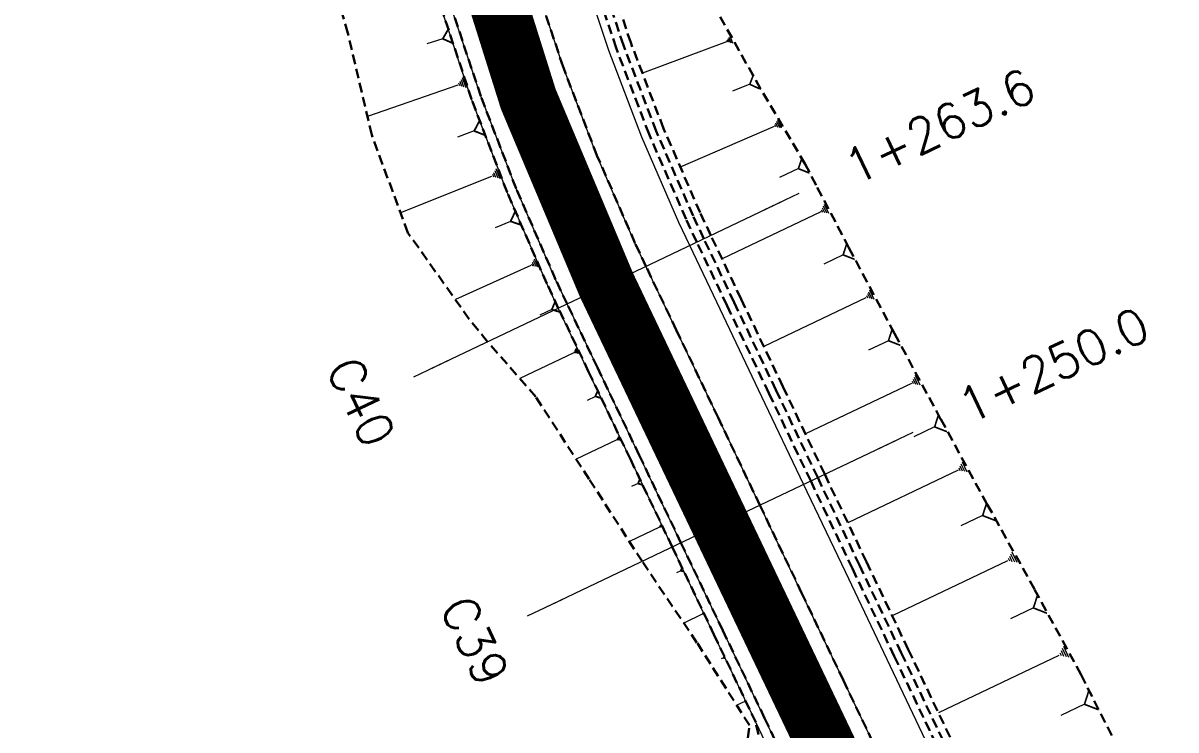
# Model space of a CAD drawing. Header units: metres. Extents: x 544752 to 548977, y 1840603 to 1844608.
# Drawn here: x 548320.4 to 548379.8, y 1841827.2 to 1841863.6 of the extents above; entities that cross this region are included whole.
import ezdxf

# ---------------------------------------------------------------- set-up
doc = ezdxf.new("R2010")
doc.units = ezdxf.units.M
doc.header["$MEASUREMENT"] = 0
for name, pattern in [('ACAD_ISO02W100', [15, 12, -3]), ('Anordnung Grundriss$0$GESTRICHELT', [0.75, 0.5, -0.25]), ('HIDDEN', [0.375, 0.25, -0.125])]:
    doc.linetypes.add(name, pattern=pattern)
doc.layers.add('C-ROAD', color=7, linetype='Continuous')
for name, color, linetype, lineweight in [('C-ROAD-CORR', 5, 'Continuous', 0), ('C-ROAD-SAMP', 150, 'HIDDEN', 0), ('C-ROAD-SAMP-TEXT', 11, 'Continuous', 0), ('C-TOPO-FEAT', 94, 'Continuous', 5)]:
    doc.layers.add(name, color=color, linetype=linetype, lineweight=lineweight)

msp = doc.modelspace()

# ---------------------------------------------------------------- linework, layer by layer
at = {"layer": 'C-ROAD', "color": 3, "linetype": 'Continuous', "lineweight": 13}
msp.add_line((548350.437190882, 1841850.100391811), (548320.3869486051, 1841913.139602886), dxfattribs=at)
at = {"layer": 'C-ROAD-CORR', "color": 160, "linetype": 'Continuous'}
for p, q in [((548356.8608843077, 1841862.565058804, 526.6902820958712), (548356.7498995315, 1841862.861142162, 526.6902820958712)), ((548356.9451780722, 1841862.540374861, 526.7605620704128), (548356.7971983706, 1841862.935152672, 526.7605620704128)), ((548342.0035965794, 1841862.789744811, 521.7901560812192), (548341.1888551397, 1841862.526453811, 521.2192284701118)), ((548356.6080030141, 1841862.639110632, 526.4794421722465), (548352.2840490454, 1841861.018306724, 521.8608334265853)), ((548356.6922967787, 1841862.614426689, 526.5497221467881), (548356.6553018532, 1841862.713121142, 526.5497221467881)), ((548356.7765905432, 1841862.589742746, 526.6200021213297), (548356.7026006923, 1841862.787131652, 526.6200021213297)), ((548342.8809637184, 1841860.367359389, 521.7763903331272), (548342.8369386733, 1841860.494026032, 521.7763903331272)), ((548342.9874206694, 1841860.333376098, 521.8359977147023), (548342.8993705789, 1841860.586709383, 521.8359977147023)), ((548343.0938776203, 1841860.299392807, 521.8956050962774), (548342.9618024847, 1841860.679392735, 521.8956050962774)), ((548343.2003345713, 1841860.265409516, 521.9552124778526), (548343.0242343904, 1841860.772076087, 521.9552124778526)), ((548342.7745067675, 1841860.40134268, 521.7167829515521), (548338.1220496601, 1841858.784305784, 518.4327203865296)), ((548357.8148364455, 1841860.443590939, 526.7432135360128), (548356.9270053374, 1841860.085521612, 525.7858282252771)), ((548359.0632825758, 1841858.270054081, 526.9502632500537), (548354.2367701072, 1841856.182694945, 521.690616026343)), ((548359.1605469912, 1841858.246734396, 527.0302967240073), (548359.1129035099, 1841858.356898407, 527.0302967240073)), ((548359.2578114066, 1841858.22341471, 527.1103301979608), (548359.1625244438, 1841858.443742735, 527.1103301979608)), ((548359.355075822, 1841858.200095026, 527.1903636719144), (548359.2121453779, 1841858.530587062, 527.1903636719144)), ((548359.4523402373, 1841858.17677534, 527.270397145868), (548359.261766312, 1841858.617431389, 527.270397145868)), ((548343.6230152857, 1841858.039854317, 521.6439769429546), (548342.7666149687, 1841857.720979955, 521.0346221116417)), ((548344.627505093, 1841855.664384382, 521.6326171699927), (548344.5767220439, 1841855.792129748, 521.6326171699927)), ((548344.7380601948, 1841855.634367065, 521.6937244657832), (548344.6364940968, 1841855.889857797, 521.6937244657832)), ((548344.8486152967, 1841855.604349748, 521.7548317615738), (548344.6962661496, 1841855.987585846, 521.7548317615738)), ((548344.9591703985, 1841855.574332431, 521.8159390573643), (548344.7560382024, 1841856.085313895, 521.8159390573643)), ((548360.3176170833, 1841856.098519691, 527.1402173092324), (548359.3470122156, 1841855.649653723, 526.0708424213695)), ((548344.5169499911, 1841855.694401699, 521.5715098742022), (548339.8248199599, 1841853.82912332, 518.2047727482355)), ((548345.497528595, 1841853.384592421, 521.5115210314929), (548344.6990222301, 1841853.046695653, 520.9333110754085)), ((548362.6234661918, 1841851.656990173, 527.1221267288865), (548361.6272605461, 1841851.182107628, 526.0185239377928)), ((548346.5395744882, 1841851.101840246, 521.4603287298663), (548342.6512966082, 1841849.354931874, 518.6177843855897)), ((548346.6339247123, 1841851.080617858, 521.5119199202061), (548346.586366044, 1841851.186474192, 521.5119199202061)), ((548346.7282749364, 1841851.059395469, 521.5635111105458), (548346.6331575998, 1841851.271108139, 521.5635111105458)), ((548346.8226251605, 1841851.03817308, 521.6151023008856), (548346.6799491558, 1841851.355742085, 521.6151023008856)), ((548346.9169753846, 1841851.016950691, 521.6666934912254), (548346.7267407116, 1841851.440376031, 521.6666934912254)), ((548364.224185944, 1841849.358728257, 527.4725323410894), (548363.9954444949, 1841849.838580644, 527.4725323410894)), ((548363.7899136278, 1841849.446160151, 527.1181433746442), (548358.534676002, 1841846.941034196, 521.2963585488981)), ((548363.8984817069, 1841849.424302178, 527.2067406162555), (548363.8412963445, 1841849.544265274, 527.2067406162555)), ((548364.0070497858, 1841849.402444204, 527.2953378578668), (548363.8926790614, 1841849.642370397, 527.2953378578668)), ((548364.1156178649, 1841849.38058623, 527.3839350994781), (548363.9440617781, 1841849.740475521, 527.3839350994781)), ((548347.6193243441, 1841848.838410274, 521.4082555845993), (548347.0090853375, 1841848.547995143, 520.9577060179374)), ((548349.0207481085, 1841846.55127075, 521.4998588798729), (548348.8766941665, 1841846.853466213, 521.4998588798729)), ((548364.9574211026, 1841847.235902832, 527.1144724119277), (548363.925613854, 1841846.744049313, 525.9714299444381)), ((548348.7472574959, 1841846.606332521, 521.351070432186), (548345.9724725034, 1841845.283616708, 519.3017877529177)), ((548348.8156301491, 1841846.592567078, 521.3882675441077), (548348.7796166635, 1841846.668115944, 521.3882675441077)), ((548348.8840028022, 1841846.578801636, 521.4254646560295), (548348.8119758312, 1841846.729899367, 521.4254646560295)), ((548348.9523754554, 1841846.565036193, 521.4626617679512), (548348.8443349988, 1841846.79168279, 521.4626617679512)), ((548366.1369312172, 1841845.032130128, 527.1143386054152), (548360.6837787279, 1841842.432659883, 521.0733024668008)), ((548366.2495880241, 1841845.009448973, 527.2062724632223), (548366.1902490326, 1841845.133929939, 527.2062724632223)), ((548366.3622448309, 1841844.986767817, 527.2982063210293), (548366.2435668481, 1841845.23572975, 527.2982063210293)), ((548366.4749016379, 1841844.964086661, 527.3901401788363), (548366.2968846635, 1841845.337529561, 527.3901401788363)), ((548366.5875584448, 1841844.941405505, 527.4820740366433), (548366.3502024789, 1841845.439329372, 527.4820740366433)), ((548349.8611367907, 1841844.367793568, 521.2781160471479), (548349.4327374026, 1841844.163579315, 520.9617270482765)), ((548350.9615428713, 1841842.122832051, 521.1906273375646), (548348.8784457695, 1841841.129837826, 519.6521820808151)), ((548351.0128718485, 1841842.112498006, 521.2185520943488), (548350.9858356683, 1841842.169214337, 521.2185520943488)), ((548351.0642008259, 1841842.102163961, 521.2464768511329), (548351.0101284651, 1841842.215596623, 521.2464768511329)), ((548351.1155298031, 1841842.091829916, 521.2744016079171), (548351.0344212621, 1841842.261978908, 521.2744016079171)), ((548351.1668587803, 1841842.081495871, 521.3023263647012), (548351.0587140591, 1841842.308361194, 521.3023263647012)), ((548368.8934137322, 1841840.492671278, 527.4003948877694), (548368.7080951043, 1841840.881431541, 527.4003948877694)), ((548369.0106913397, 1841840.469059818, 527.4960995610635), (548368.7635998359, 1841840.987406836, 527.4960995610635)), ((548368.5415809095, 1841840.563505658, 527.113280867887), (548362.8647585738, 1841837.857413947, 520.8244618866245)), ((548368.6588585171, 1841840.539894198, 527.2089855411812), (548368.5970856411, 1841840.669480952, 527.2089855411812)), ((548368.7761361246, 1841840.516282738, 527.3046902144753), (548368.6525903727, 1841840.775456247, 527.3046902144753)), ((548352.0616583215, 1841839.877731994, 521.0972105192179), (548351.7315082065, 1841839.720352313, 520.8533822896011)), ((548369.8077613651, 1841838.228459289, 527.1140699602224), (548368.688456535, 1841837.694896436, 525.874097129484)), ((548353.1615036242, 1841837.63250316, 520.9982833917752), (548351.612258495, 1841836.893991515, 519.8541078186153)), ((548353.1996781135, 1841837.624817503, 521.0190516475575), (548353.1795707115, 1841837.666998686, 521.0190516475575)), ((548353.2378526026, 1841837.617131846, 521.0398199033398), (548353.1976377988, 1841837.701494211, 521.0398199033398)), ((548353.2760270919, 1841837.60944619, 521.0605881591221), (548353.2157048861, 1841837.735989737, 521.0605881591221)), ((548353.3142015811, 1841837.601760533, 521.0813564149043), (548353.2337719735, 1841837.770485263, 521.0813564149043)), ((548371.3358811846, 1841835.853100963, 527.3241849493154), (548371.206538392, 1841836.124435468, 527.3241849493154)), ((548371.4586617177, 1841835.828381601, 527.4243802982338), (548371.2646475286, 1841836.235383358, 527.4243802982338)), ((548371.5814422508, 1841835.803662239, 527.5245756471522), (548371.3227566654, 1841836.346331249, 527.5245756471522)), ((548371.0903201185, 1841835.902539687, 527.1237942514786), (548365.1471286827, 1841833.069472149, 520.5398899296965)), ((548371.2131006515, 1841835.877820325, 527.223989600397), (548371.1484292552, 1841836.013487577, 527.223989600397)), ((548354.2633891795, 1841835.388246896, 520.8951496002098), (548354.0339125864, 1841835.278857405, 520.7256725384023)), ((548355.3906417742, 1841833.140169334, 520.8008744356085), (548355.3782792679, 1841833.166103323, 520.8008744356085)), ((548355.4141123532, 1841833.135444011, 520.8136432505496), (548355.3893873405, 1841833.187311989, 520.8136432505496)), ((548355.4375829322, 1841833.130718687, 520.8264120654907), (548355.4004954132, 1841833.208520654, 520.8264120654907)), ((548355.4610535112, 1841833.125993364, 520.8391808804317), (548355.4116034858, 1841833.229729319, 520.8391808804317)), ((548372.4233190935, 1841833.468873758, 527.1223681198029), (548371.2495093374, 1841832.909328881, 525.8220143940121)), ((548355.3671711952, 1841833.144894658, 520.7881056206675), (548354.4146586414, 1841832.690840229, 520.084639412064)), ((548374.1253964404, 1841830.9489867, 527.4084328806562), (548373.9227134531, 1841831.374173808, 527.4084328806562)), ((548374.2536629624, 1841830.923162845, 527.5131050839449), (548373.9834189793, 1841831.49007899, 527.5131050839449)), ((548356.4683464803, 1841830.900299815, 520.6734230055979), (548356.3460112204, 1841830.841983663, 520.5830738326376)), ((548373.7405968744, 1841831.026458262, 527.09441627079), (548367.5318561608, 1841828.066805699, 520.2163348125409)), ((548373.8688633963, 1841831.000634408, 527.1990884740787), (548373.8013024007, 1841831.142363444, 527.1990884740787)), ((548373.9971299184, 1841830.974810554, 527.3037606773674), (548373.8620079268, 1841831.258268626, 527.3037606773674)), ((548357.5670987511, 1841828.654549941, 520.5516401087186), (548357.1480723901, 1841828.454803729, 520.2421734415842)), ((548357.5774238553, 1841828.652471192, 520.5572573260845), (548357.5719853799, 1841828.663879992, 520.5572573260845)), ((548357.5877489595, 1841828.650392442, 520.5628745434503), (548357.5768720087, 1841828.673210042, 520.5628745434503)), ((548357.5980740638, 1841828.648313692, 520.5684917608162), (548357.5817586376, 1841828.682540092, 520.5684917608162)), ((548357.6083991679, 1841828.646234943, 520.574108978182), (548357.5866452665, 1841828.691870142, 520.574108978182)), ((548375.0529906882, 1841828.507306897, 527.0186053747474), (548373.8375936474, 1841827.927937725, 525.6721809970611))]:
    msp.add_line(p, q, dxfattribs=at)
at = {"layer": 'C-ROAD-CORR', "color": 5, "linetype": 'Anordnung Grundriss$0$GESTRICHELT', "lineweight": 30, "extrusion": (-0.5278935888125764, -0.1705935455196275, 0.8320013227859806), "const_width": 0.1, "elevation": -603242.0017384407}
msp.add_lwpolyline([(-1584004.883274255, 905631.0109293517), (-1584004.498279509, 905630.4976030237), (-1584004.113284763, 905631.0109293514)], dxfattribs=at)
at = {"layer": 'C-ROAD-CORR', "color": 5, "linetype": 'Anordnung Grundriss$0$GESTRICHELT', "lineweight": 30, "extrusion": (-0.655804532868433, -0.2644911689858366, 0.7070819161863228), "const_width": 0.1, "elevation": -846398.9118369436}
msp.add_lwpolyline([(-1503065.120295014, 847084.8238694055), (-1503064.719836959, 847084.2899253331), (-1503064.319378905, 847084.8238694055)], dxfattribs=at)
at = {"layer": 'C-ROAD-CORR', "color": 5, "linetype": 'Anordnung Grundriss$0$GESTRICHELT', "lineweight": 30, "extrusion": (-0.5199106779067233, -0.1935849186458468, 0.8319962537604675), "const_width": 0.1, "elevation": -641211.6377354894}
msp.add_lwpolyline([(-1534750.564588701, 962555.2950702409), (-1534750.153690635, 962554.7472061518), (-1534749.742792569, 962555.2950702409)], dxfattribs=at)
at = {"layer": 'C-ROAD-CORR', "color": 5, "linetype": 'Anordnung Grundriss$0$GESTRICHELT', "lineweight": 30, "extrusion": (-0.641800153764019, -0.2968069266230612, 0.707105516126875), "const_width": 0.1, "elevation": -898240.6402928701}
msp.add_lwpolyline([(-1441571.353087353, 898983.5102409208), (-1441570.905750209, 898982.9137913968), (-1441570.458413067, 898983.5102409208)], dxfattribs=at)
at = {"layer": 'C-ROAD-CORR', "color": 5, "linetype": 'Anordnung Grundriss$0$GESTRICHELT', "lineweight": 30, "extrusion": (-0.5109507737793249, -0.2162144501520868, 0.8319739288702139), "const_width": 0.1, "elevation": -677978.9890819516}
msp.add_lwpolyline([(-1482542.491323172, 1017605.725532263), (-1482542.101465817, 1017605.205722457), (-1482541.711608463, 1017605.725532263)], dxfattribs=at)
at = {"layer": 'C-ROAD-CORR', "color": 5, "linetype": 'Anordnung Grundriss$0$GESTRICHELT', "lineweight": 30, "extrusion": (-0.6382946593588364, -0.3042694987041744, 0.7071067811811012), "const_width": 0.1, "elevation": -910063.4826800033}
msp.add_lwpolyline([(-1426650.696487844, 910809.5614695817), (-1426650.234830628, 910808.9459266261), (-1426649.773173411, 910809.5614695817)], dxfattribs=at)
at = {"layer": 'C-ROAD-CORR', "color": 5, "linetype": 'Anordnung Grundriss$0$GESTRICHELT', "lineweight": 30, "extrusion": (-0.5008748696625113, -0.238368310712728, 0.8320486244135753), "const_width": 0.1, "elevation": -713258.1015370693}
msp.add_lwpolyline([(-1427480.465059238, 1070820.556784695), (-1427480.161174507, 1070820.151605053), (-1427479.857289775, 1070820.556784695)], dxfattribs=at)
at = {"layer": 'C-ROAD-CORR', "color": 5, "linetype": 'Anordnung Grundriss$0$GESTRICHELT', "lineweight": 30, "extrusion": (-0.638294659278298, -0.3042694987020271, 0.7071067812547258), "const_width": 0.1, "elevation": -910063.6325931903}
msp.add_lwpolyline([(-1426645.717771953, 910809.7227453043), (-1426645.239616398, 910809.0852045654), (-1426644.761460844, 910809.7227453042)], dxfattribs=at)
at = {"layer": 'C-ROAD-CORR', "color": 5, "linetype": 'Anordnung Grundriss$0$GESTRICHELT', "lineweight": 30, "extrusion": (-0.5007195267378534, -0.2386886323240627, 0.8320502943588737), "const_width": 0.1, "elevation": -713763.0664477065}
msp.add_lwpolyline([(-1426649.360463365, 1071584.631778713), (-1426649.14706507, 1071584.347247653), (-1426648.933666775, 1071584.631778713)], dxfattribs=at)
at = {"layer": 'C-ROAD-CORR', "color": 5, "linetype": 'Anordnung Grundriss$0$GESTRICHELT', "lineweight": 30, "extrusion": (-0.5007195267464636, -0.2386886324982992, 0.8320502943037094), "const_width": 0.1, "elevation": -713763.2474133134}
msp.add_lwpolyline([(-1426644.311166052, 1071584.511609752), (-1426644.1467086, 1071584.29233315), (-1426643.982251148, 1071584.511609752)], dxfattribs=at)
at = {"layer": 'C-ROAD-CORR', "color": 5, "linetype": 'Anordnung Grundriss$0$GESTRICHELT', "lineweight": 30, "extrusion": (-0.6382946593201743, -0.3042694988013687, 0.7071067811741778), "const_width": 0.1, "elevation": -910063.9883396975}
msp.add_lwpolyline([(-1426635.540194003, 910810.1317788956), (-1426635.021490707, 910809.4401744999), (-1426634.50278741, 910810.1317788953)], dxfattribs=at)
at = {"layer": 'C-ROAD-CORR', "color": 5, "linetype": 'Anordnung Grundriss$0$GESTRICHELT', "lineweight": 30, "extrusion": (-0.50071952670002, -0.2386886323781711, 0.8320502943661197), "const_width": 0.1, "elevation": -713763.4461519786}
msp.add_lwpolyline([(-1426639.261222931, 1071584.378843827), (-1426639.146913913, 1071584.226431802), (-1426639.032604893, 1071584.378843827)], dxfattribs=at)
at = {"layer": 'C-ROAD-CORR', "color": 5, "linetype": 'Anordnung Grundriss$0$GESTRICHELT', "lineweight": 30, "extrusion": (-0.6382946593031147, -0.3042694987779987, 0.7071067811996334), "const_width": 0.1, "elevation": -910064.203719426}
msp.add_lwpolyline([(-1426630.14359133, 910810.3926374529), (-1426629.599629601, 910809.6673551482), (-1426629.055667873, 910810.3926374529)], dxfattribs=at)
at = {"layer": 'C-ROAD-CORR', "color": 5, "linetype": 'Anordnung Grundriss$0$GESTRICHELT', "lineweight": 30, "extrusion": (-0.5007195266608091, -0.2386886329515678, 0.8320502942252272), "const_width": 0.1, "elevation": -713763.6645175539}
msp.add_lwpolyline([(-1426634.206612113, 1071584.234919003), (-1426634.145673333, 1071584.153667297), (-1426634.084734553, 1071584.234919003)], dxfattribs=at)
at = {"layer": 'C-ROAD-CORR', "color": 5, "linetype": 'Anordnung Grundriss$0$GESTRICHELT', "lineweight": 30, "extrusion": (-0.6382946593183499, -0.3042694987862561, 0.7071067811823277), "const_width": 0.1, "elevation": -910064.4459662116}
msp.add_lwpolyline([(-1426624.552577005, 910810.513793255), (-1426623.989343081, 910809.7628146895), (-1426623.426109157, 910810.5137932551)], dxfattribs=at)
at = {"layer": 'C-ROAD-SAMP', "color": 1, "linetype": 'Continuous', "lineweight": 13}
for points in [[(548341.410341242, 1841845.797371293), (548350.437190882, 1841850.100391811), (548359.4640405221, 1841854.403412329)], [(548347.2758726247, 1841833.492696092), (548356.3027222648, 1841837.79571661), (548365.3295719048, 1841842.098737128)]]:
    msp.add_lwpolyline(points, dxfattribs=at)
at = {"layer": 'C-ROAD-SAMP-TEXT', "color": 4, "linetype": 'Continuous', "lineweight": 5}
for p, q in [((548358.5613555581, 1841853.973110277), (548360.3667254861, 1841854.83371438)), ((548364.4268869408, 1841841.668435076), (548366.2322568689, 1841842.52903918))]:
    msp.add_line(p, q, dxfattribs=at)
at = {"layer": 'C-ROAD-SAMP-TEXT', "color": 1, "linetype": 'Continuous', "lineweight": -3}
for p, q in [((548351.339875846, 1841850.530693863), (548349.534505918, 1841849.670089759)), ((548357.2054072288, 1841838.226018662), (548355.4000373008, 1841837.365414558))]:
    msp.add_line(p, q, dxfattribs=at)

# ---------------------------------------------------------------- texts
at = {"layer": 'C-ROAD-SAMP-TEXT', "color": 1, "linetype": 'Continuous', "lineweight": -3, "char_height": 1.8, "attachment_point": 5, "rotation": 25.48673063172112, "bg_fill": 3, "box_fill_scale": 1.416666666666667, "bg_fill_color": 256, "bg_fill_true_color": 13158600, "bg_fill_transparency": 0}
for s, insert, width in [('{\\Fsimplex.shx|c0;1+263.6}', (548367.5882051982, 1841858.276130795), 10.82142857142857), ('{\\Fsimplex.shx|c0;1+250.0}', (548373.4537365809, 1841845.971455594), 10.908)]:
    msp.add_mtext(s, dxfattribs=dict(at, insert=insert, width=width))
at = {"layer": 'C-ROAD-SAMP-TEXT', "color": 1, "linetype": 'Continuous', "lineweight": 13, "char_height": 1.8, "attachment_point": 5, "rotation": 295.4867306317211, "bg_fill": 3, "box_fill_scale": 1.416666666666667, "bg_fill_color": 256, "bg_fill_true_color": 13158600, "bg_fill_transparency": 0}
for s, insert, width in [('{\\Fsimplex.shx|c0;C40}', (548337.799601386, 1841844.076163086), 4.761428571428572), ('{\\Fsimplex.shx|c0;C39}', (548343.6651327687, 1841831.771487885), 4.674857142857144)]:
    msp.add_mtext(s, dxfattribs=dict(at, insert=insert, width=width))

# ---------------------------------------------------------------- next in the draw order: linework, layer by layer
at = {"layer": 'C-ROAD', "color": 1, "linetype": 'ACAD_ISO02W100', "lineweight": -3, "ltscale": 0.1, "const_width": 3, "flags": 128}
msp.add_lwpolyline([(548350.437190882, 1841850.100391811, -0.2879144332034855), (548364.1086873615, 1841967.5948024)], format="xyb", dxfattribs=at)
at = {"layer": 'C-ROAD', "color": 1, "linetype": 'ACAD_ISO02W100', "lineweight": 60, "ltscale": 0.1, "const_width": 3, "flags": 128}
msp.add_lwpolyline([(548373.9848435736, 1841800.702272665), (548350.437190882, 1841850.100391811)], dxfattribs=at)
at = {"layer": 'C-ROAD-CORR', "color": 160, "linetype": 'Continuous'}
for p, q in [((548361.5726714476, 1841853.852344732, 527.2151528164813), (548361.5173638707, 1841853.968368622, 527.2151528164813)), ((548361.6776744961, 1841853.831204504, 527.300840806392), (548361.5670593425, 1841854.063252285, 527.300840806392)), ((548361.7826775446, 1841853.810064277, 527.3865287963026), (548361.6167548142, 1841854.158135947, 527.3865287963026)), ((548361.8876805931, 1841853.78892405, 527.4722167862133), (548361.6664502859, 1841854.25301961, 527.4722167862133)), ((548361.4676683991, 1841853.873484959, 527.1294648265707), (548356.3849960667, 1841851.450619374, 521.498848902925)), ((548367.3350993023, 1841842.795540796, 527.1141363271291), (548366.262261224, 1841842.284128238, 525.9256396519348))]:
    msp.add_line(p, q, dxfattribs=at)
at = {"layer": 'C-ROAD-CORR', "color": 5, "linetype": 'Anordnung Grundriss$0$GESTRICHELT', "lineweight": 30, "extrusion": (-0.6382946592928513, -0.3042694988135887, 0.7071067811935835), "const_width": 0.1, "elevation": -910063.7996368953}
msp.add_lwpolyline([(-1426640.705246458, 910809.9145086993), (-1426640.208076578, 910809.2516155262), (-1426639.710906698, 910809.9145086994)], dxfattribs=at)
at = {"layer": 'C-ROAD-CORR', "color": 5, "linetype": 'Anordnung Grundriss$0$GESTRICHELT', "lineweight": 30}
for points in [[(548364.7882942104, 1841825.223621766, 520.2332941069805), (548362.6367839515, 1841829.737046586, 520.5328769263386), (548360.4852736926, 1841834.250471406, 520.810411221184), (548358.3337634339, 1841838.763896226, 521.0658969915165), (548356.182253175, 1841843.277321046, 521.2993342373361), (548354.030742916, 1841847.790745866, 521.5107229586428), (548352.468232051, 1841851.068571427, 521.6504210102754), (548351.898611473, 1841852.282695696, 521.7000631554366), (548349.9458514033, 1841856.775072505, 521.8673548277177), (548348.196947061, 1841861.350665897, 522.0125979754857), (548346.6554321671, 1841866.000230728, 522.135792598741), (548345.3244214057, 1841870.714372393, 522.2369386974834), (548344.2066041293, 1841875.483565807, 522.3160362717128), (548343.304238926, 1841880.298174652, 522.3730853214296), (548342.619149056, 1841885.148470844, 522.4080858466333), (548342.1527187668, 1841890.024654195, 522.4210378473242), (548342.1223671545, 1841890.451891883, 522.4211221199809), (548341.9058904967, 1841894.916872208, 522.4119413235022)], [(548360.7262118725, 1841823.287262534, 520.2332941069805), (548358.5747016136, 1841827.800687354, 520.5328769263386), (548356.4231913547, 1841832.314112174, 520.810411221184), (548354.2716810959, 1841836.827536994, 521.0658969915165), (548352.120170837, 1841841.340961814, 521.2993342373361), (548349.9686605781, 1841845.854386634, 521.5107229586428), (548348.4061497131, 1841849.132212194, 521.6504210102754), (548347.8130071786, 1841850.396472605, 521.7000631554366), (548345.7796096825, 1841855.074357971, 521.8673548277177), (548343.9584859482, 1841859.838896273, 522.0125979754857), (548342.3533156185, 1841864.680460596, 522.135792598741), (548340.967341995, 1841869.589268393, 522.2369386974834), (548339.8033654849, 1841874.555401252, 522.3160362717128), (548338.863737943, 1841879.568824928, 522.3730853214296), (548338.1503579186, 1841884.619409629, 522.4080858466333), (548337.6646668206, 1841889.696950475, 522.4210378473242), (548337.6330618664, 1841890.141830549, 522.4211221199809), (548337.4076460046, 1841894.79118812, 522.4119413235022)]]:
    msp.add_polyline3d(points, dxfattribs=at)
at = {"layer": 'C-ROAD-CORR', "color": 160, "linetype": 'Anordnung Grundriss$0$GESTRICHELT', "lineweight": 30}
for points in [[(548364.7882942104, 1841825.223621766, 520.0832941069805), (548362.6367839515, 1841829.737046586, 520.3828769263387), (548360.4852736926, 1841834.250471406, 520.6604112211841), (548358.3337634339, 1841838.763896226, 520.9158969915165), (548356.182253175, 1841843.277321046, 521.1493342373361), (548354.030742916, 1841847.790745866, 521.3607229586428), (548352.468232051, 1841851.068571427, 521.5004210102754), (548351.898611473, 1841852.282695696, 521.5500631554366), (548349.9458514033, 1841856.775072505, 521.7173548277177), (548348.196947061, 1841861.350665897, 521.8625979754858), (548346.6554321671, 1841866.000230728, 521.985792598741), (548345.3244214057, 1841870.714372393, 522.0869386974834), (548344.2066041293, 1841875.483565807, 522.1660362717129), (548343.304238926, 1841880.298174652, 522.2230853214296), (548342.619149056, 1841885.148470844, 522.2580858466333), (548342.1527187668, 1841890.024654195, 522.2710378473242), (548342.1223671545, 1841890.451891883, 522.2711221199809), (548341.9058904967, 1841894.916872208, 522.2619413235022)], [(548360.7262118725, 1841823.287262534, 520.0832941069805), (548358.5747016136, 1841827.800687354, 520.3828769263387), (548356.4231913547, 1841832.314112174, 520.6604112211841), (548354.2716810959, 1841836.827536994, 520.9158969915165), (548352.120170837, 1841841.340961814, 521.1493342373361), (548349.9686605781, 1841845.854386634, 521.3607229586428), (548348.4061497131, 1841849.132212194, 521.5004210102754), (548347.8130071786, 1841850.396472605, 521.5500631554366), (548345.7796096825, 1841855.074357971, 521.7173548277177), (548343.9584859482, 1841859.838896273, 521.8625979754858), (548342.3533156185, 1841864.680460596, 521.985792598741), (548340.967341995, 1841869.589268393, 522.0869386974834), (548339.8033654849, 1841874.555401252, 522.1660362717129), (548338.863737943, 1841879.568824928, 522.2230853214296), (548338.1503579186, 1841884.619409629, 522.2580858466333), (548337.6646668206, 1841889.696950475, 522.2710378473242), (548337.6330618664, 1841890.141830549, 522.2711221199809), (548337.4076460046, 1841894.79118812, 522.2619413235022)]]:
    msp.add_polyline3d(points, dxfattribs=at)
at = {"layer": 'C-ROAD-CORR', "color": 11, "linetype": 'Anordnung Grundriss$0$GESTRICHELT', "lineweight": 30}
for points in [[(548377.133702074, 1841825.569539053, 527.4045257341388), (548374.8764853937, 1841830.032574544, 527.6090548491036), (548372.4829515675, 1841834.43062884, 527.6405224599499), (548370.0440398317, 1841838.807051881, 527.59967161675), (548367.645997685, 1841843.2029571, 527.5820478331167), (548365.2679934672, 1841847.608414225, 527.5645736667971), (548362.9188923182, 1841852.02764919, 527.5570699749757), (548361.2314726765, 1841855.245931826, 527.5583933093789), (548360.6709549305, 1841856.332671072, 527.5621700832687), (548358.3733500127, 1841860.21528801, 527.1699816756967), (548356.1362217335, 1841864.18243761, 526.6417742911345), (548354.3458214662, 1841868.35942904, 526.3799149404008), (548352.9473946855, 1841872.682809714, 526.3099601703456), (548351.3351192912, 1841876.98619504, 525.8012008564797), (548349.5258934471, 1841881.320077815, 524.8781048339915), (548347.8991849697, 1841885.773575515, 523.9249961429825), (548346.5886723888, 1841890.348553856, 523.0688008275082), (548346.4837613839, 1841890.753118826, 522.992906343491), (548344.8535491278, 1841894.999231847, 522.0127353237597)], [(548357.1075316722, 1841821.562269233, 518.6740965318842), (548357.7994513257, 1841827.431132301, 520.2736588758083), (548355.0951585837, 1841831.681050531, 520.1429425959176), (548352.2699658202, 1841835.873336775, 519.9008885957768), (548349.539399864, 1841840.110730793, 519.7066715137755), (548346.7953544811, 1841844.341699285, 519.4804508455327), (548344.3142950473, 1841847.181660752, 518.9417663641063), (548343.3686852556, 1841848.344638401, 518.7499953349609), (548340.2057185883, 1841852.799022495, 518.167077236999), (548338.3431897118, 1841857.836038619, 518.3514018130394), (548337.1213394804, 1841863.075435311, 518.8007058494584), (548335.6427010556, 1841868.214316447, 518.8840724249453), (548333.3148123393, 1841873.187670467, 518.208610021059), (548331.0104436632, 1841878.278925877, 517.3807373975445), (548329.3422641173, 1841883.57661737, 516.8083477048446), (548328.3169368496, 1841889.014408044, 516.4859609017336), (548328.2490024992, 1841889.493704886, 516.4635123350487), (548328.5031941206, 1841894.542391523, 516.7866566693948)], [(548370.4192379658, 1841799.00257956, 518.2921831681397), (548369.949198728, 1841799.988624946, 518.3846521424964), (548367.7976884692, 1841804.502049766, 518.7944775844189), (548365.6461782103, 1841809.015474586, 519.1822545018287), (548363.4946679514, 1841813.528899405, 519.5479828947255), (548361.3431576926, 1841818.042324225, 519.8916627631094), (548359.1916474337, 1841822.555749045, 520.2132941069805), (548358.1233591316, 1841827.585536328, 520.5128769263387), (548355.9718488727, 1841832.098961148, 520.7904112211841), (548353.8203386139, 1841836.612385968, 521.0458969915165), (548351.668828355, 1841841.125810788, 521.2793342373361), (548349.5173180961, 1841845.639235608, 521.4907229586428), (548347.9548072311, 1841848.917061168, 521.6304210102754), (548347.3590511458, 1841850.186892261, 521.6800631554366), (548345.3166939358, 1841854.88538969, 521.8473548277177), (548343.4875458246, 1841859.67092187, 521.9925979754858), (548341.8753026685, 1841864.53381947, 522.115792598741), (548340.4832220605, 1841869.464256838, 522.2169386974834), (548339.3141167468, 1841874.452271857, 522.2960362717129), (548338.3703489448, 1841879.48778607, 522.3530853214296), (548337.6538255699, 1841884.56062505, 522.3880858466333), (548337.1659943821, 1841889.66053895, 522.4010378473242), (548337.1342501678, 1841890.10737929, 522.4011221199809), (548336.9078410611, 1841894.777223221, 522.3919413235022)]]:
    msp.add_polyline3d(points, dxfattribs=at)
at = {"layer": 'C-ROAD-CORR', "color": 92, "linetype": 'Anordnung Grundriss$0$GESTRICHELT', "lineweight": 30}
for points in [[(548369.9870025642, 1841798.796536713, 517.9729611295563), (548369.276983593, 1841799.668185852, 517.8881960795246), (548366.2641558865, 1841803.771028154, 517.661906315492), (548364.1459723109, 1841808.300339514, 518.0742962372201), (548362.1554461695, 1841812.890504059, 518.5589174324601), (548359.7405396424, 1841817.278370174, 518.7080692880486), (548357.1075316722, 1841821.562269233, 518.6740965318842), (548357.7994513257, 1841827.431132301, 520.2736588758083), (548355.0951585837, 1841831.681050531, 520.1429425959176), (548352.2699658202, 1841835.873336775, 519.9008885957768), (548349.539399864, 1841840.110730793, 519.7066715137755), (548346.7953544811, 1841844.341699285, 519.4804508455327), (548344.3142950473, 1841847.181660752, 518.9417663641063), (548343.3686852556, 1841848.344638401, 518.7499953349609), (548340.2057185883, 1841852.799022495, 518.167077236999), (548338.3431897118, 1841857.836038619, 518.3514018130394), (548337.1213394804, 1841863.075435311, 518.8007058494584), (548335.6427010556, 1841868.214316447, 518.8840724249453), (548333.3148123393, 1841873.187670467, 518.208610021059), (548331.0104436632, 1841878.278925877, 517.3807373975445), (548329.3422641173, 1841883.57661737, 516.8083477048446), (548328.3169368496, 1841889.014408044, 516.4859609017336), (548328.2490024992, 1841889.493704886, 516.4635123350487), (548328.5031941206, 1841894.542391523, 516.7866566693948)], [(548370.4192379658, 1841799.00257956, 518.2921831681397), (548369.949198728, 1841799.988624946, 518.3846521424964), (548367.7976884692, 1841804.502049766, 518.7944775844189), (548365.6461782103, 1841809.015474586, 519.1822545018287), (548363.4946679514, 1841813.528899405, 519.5479828947255), (548361.3431576926, 1841818.042324225, 519.8916627631094), (548359.1916474337, 1841822.555749045, 520.2132941069805), (548358.1233591316, 1841827.585536328, 520.5128769263387), (548355.9718488727, 1841832.098961148, 520.7904112211841), (548353.8203386139, 1841836.612385968, 521.0458969915165), (548351.668828355, 1841841.125810788, 521.2793342373361), (548349.5173180961, 1841845.639235608, 521.4907229586428), (548347.9548072311, 1841848.917061168, 521.6304210102754), (548347.3590511458, 1841850.186892261, 521.6800631554366), (548345.3166939358, 1841854.88538969, 521.8473548277177), (548343.4875458246, 1841859.67092187, 521.9925979754858), (548341.8753026685, 1841864.53381947, 522.115792598741), (548340.4832220605, 1841869.464256838, 522.2169386974834), (548339.3141167468, 1841874.452271857, 522.2960362717129), (548338.3703489448, 1841879.48778607, 522.3530853214296), (548337.6538255699, 1841884.56062505, 522.3880858466333), (548337.1659943821, 1841889.66053895, 522.4010378473242), (548337.1342501678, 1841890.10737929, 522.4011221199809), (548336.9078410611, 1841894.777223221, 522.3919413235022)], [(548367.4060806062, 1841826.471497717, 519.7332941069805), (548365.2545703473, 1841830.984922537, 520.0328769263386), (548363.1030600884, 1841835.498347357, 520.310411221184), (548360.9515498296, 1841840.011772177, 520.5658969915165), (548358.8000395707, 1841844.525196997, 520.7993342373361), (548356.6485293118, 1841849.038621817, 521.0107229586428), (548355.0860184467, 1841852.316447377, 521.1504210102754), (548354.5315564629, 1841853.498261688, 521.2000631554366), (548352.6307627345, 1841857.871088538, 521.3673548277177), (548350.9283997781, 1841862.324917432, 521.5125979754857), (548349.4279072763, 1841866.850749257, 521.635792598741), (548348.1323170259, 1841871.439439415, 521.7369386974834), (548347.0442468111, 1841876.081716298, 521.8160362717128), (548346.1658951152, 1841880.768200029, 521.8730853214296), (548345.4990366781, 1841885.489421405, 521.9080858466333), (548345.0450189098, 1841890.235841037, 521.9210378473242), (548345.0154750068, 1841890.651709187, 521.9211221199809)], [(548367.7671545917, 1841826.643618537, 519.7332941069805), (548365.6156443328, 1841831.157043357, 520.0328769263386), (548363.4641340739, 1841835.670468177, 520.310411221184), (548361.3126238151, 1841840.183892997, 520.5658969915165), (548359.1611135562, 1841844.697317817, 520.7993342373361), (548357.0096032973, 1841849.210742638, 521.0107229586428), (548355.4470924323, 1841852.488568198, 521.1504210102754), (548354.894721289, 1841853.665925963, 521.2000631554366), (548353.0010953319, 1841858.022263163, 521.3673548277177), (548351.305151877, 1841862.459296954, 521.5125979754857), (548349.8103176362, 1841866.968062158, 521.635792598741), (548348.5196129734, 1841871.539448659, 521.7369386974834), (548347.4356458017, 1841876.164219814, 521.8160362717128), (548346.5606063138, 1841880.833031115, 521.8730853214296), (548345.8962625569, 1841885.536449068, 521.9080858466333), (548345.4439568607, 1841890.264970256, 521.9210378473242), (548345.4145243657, 1841890.679270194, 521.9211221199809)]]:
    msp.add_polyline3d(points, dxfattribs=at)
at = {"layer": 'C-ROAD-CORR', "color": 150, "linetype": 'Anordnung Grundriss$0$GESTRICHELT', "lineweight": 30}
msp.add_polyline3d([(548362.7572530415, 1841824.25544215, 520.3007941069804), (548360.6057427826, 1841828.76886697, 520.6003769263386), (548358.4542325237, 1841833.28229179, 520.877911221184), (548356.3027222649, 1841837.79571661, 521.1333969915165), (548354.151212006, 1841842.30914143, 521.3668342373361), (548351.9997017471, 1841846.82256625, 521.5782229586428), (548350.437190882, 1841850.100391811, 521.7179210102754), (548349.8558093258, 1841851.33958415, 521.7675631554366), (548347.8627305429, 1841855.924715238, 521.9348548277177), (548346.0777165046, 1841860.594781085, 522.0800979754857), (548344.5043738928, 1841865.340345662, 522.203292598741), (548343.1458817003, 1841870.151820393, 522.3044386974834), (548342.0049848071, 1841875.019483529, 522.3835362717128), (548341.0839884345, 1841879.93349979, 522.4405853214296), (548340.3847534873, 1841884.883940237, 522.4755858466333), (548339.9086927937, 1841889.860802335, 522.4885378473242), (548339.8777145104, 1841890.296861216, 522.4886221199808), (548339.6567682506, 1841894.854030164, 522.4794413235022)], dxfattribs=at)
msp.add_polyline3d([(548362.7572530415, 1841824.25544215, 520.3007941069804), (548360.6057427826, 1841828.76886697, 520.6003769263386), (548358.4542325237, 1841833.28229179, 520.877911221184), (548356.3027222649, 1841837.79571661, 521.1333969915165), (548354.151212006, 1841842.30914143, 521.3668342373361), (548351.9997017471, 1841846.82256625, 521.5782229586428), (548350.437190882, 1841850.100391811, 521.7179210102754), (548349.8558093258, 1841851.33958415, 521.7675631554366), (548347.8627305429, 1841855.924715238, 521.9348548277177), (548346.0777165046, 1841860.594781085, 522.0800979754857), (548344.5043738928, 1841865.340345662, 522.203292598741), (548343.1458817003, 1841870.151820393, 522.3044386974834), (548342.0049848071, 1841875.019483529, 522.3835362717128), (548341.0839884345, 1841879.93349979, 522.4405853214296), (548340.3847534873, 1841884.883940237, 522.4755858466333), (548339.9086927937, 1841889.860802335, 522.4885378473242), (548339.8777145104, 1841890.296861216, 522.4886221199808), (548339.6567682506, 1841894.854030164, 522.4794413235022)], dxfattribs=at)
at = {"layer": 'C-ROAD-CORR', "color": 1, "linetype": 'Anordnung Grundriss$0$GESTRICHELT', "lineweight": 30}
for points in [[(548377.133702074, 1841825.569539053, 527.4045257341388), (548374.8764853937, 1841830.032574544, 527.6090548491036), (548372.4829515675, 1841834.43062884, 527.6405224599499), (548370.0440398317, 1841838.807051881, 527.59967161675), (548367.645997685, 1841843.2029571, 527.5820478331167), (548365.2679934672, 1841847.608414225, 527.5645736667971), (548362.9188923182, 1841852.02764919, 527.5570699749757), (548361.2314726765, 1841855.245931826, 527.5583933093789), (548360.6709549305, 1841856.332671072, 527.5621700832687), (548358.3733500127, 1841860.21528801, 527.1699816756967), (548356.1362217335, 1841864.18243761, 526.6417742911345), (548354.3458214662, 1841868.35942904, 526.3799149404008), (548352.9473946855, 1841872.682809714, 526.3099601703456), (548351.3351192912, 1841876.98619504, 525.8012008564797), (548349.5258934471, 1841881.320077815, 524.8781048339915), (548347.8991849697, 1841885.773575515, 523.9249961429825), (548346.5886723888, 1841890.348553856, 523.0688008275082), (548346.4837613839, 1841890.753118826, 522.992906343491)], [(548368.1282285773, 1841826.815739358, 520.1332941069804), (548365.9767183184, 1841831.329164178, 520.4328769263386), (548363.8252080595, 1841835.842588998, 520.710411221184), (548361.6736978007, 1841840.356013818, 520.9658969915165), (548359.5221875418, 1841844.869438638, 521.1993342373361), (548357.3706772829, 1841849.382863458, 521.4107229586427), (548355.8081664179, 1841852.660689019, 521.5504210102754), (548355.2578861152, 1841853.833590237, 521.6000631554366), (548353.3714279293, 1841858.173437788, 521.7673548277177), (548351.6819039759, 1841862.593676476, 521.9125979754857), (548350.192727996, 1841867.085375058, 522.035792598741), (548348.9069089211, 1841871.639457903, 522.1369386974834), (548347.8270447922, 1841876.24672333, 522.2160362717128), (548346.9553175123, 1841880.897862202, 522.2730853214296), (548346.2934884358, 1841885.583476732, 522.3080858466333), (548345.8428948114, 1841890.294099476, 522.3210378473242), (548345.8135737246, 1841890.706831201, 522.3211221199808)]]:
    msp.add_polyline3d(points, dxfattribs=at)
at = {"layer": 'C-ROAD-SAMP-TEXT', "color": 4, "linetype": 'Continuous', "lineweight": 9}
for p, q in [((548340.507656278, 1841845.367069241), (548342.313026206, 1841846.227673345)), ((548346.3731876607, 1841833.062394041), (548348.1785575887, 1841833.922998144))]:
    msp.add_line(p, q, dxfattribs=at)
at = {"layer": 'C-TOPO-FEAT', "color": 94, "linetype": 'Continuous', "lineweight": 0, "ltscale": 2}
for points in [[(548364.7882942104, 1841825.223621766, 519.7832941069804), (548362.6367839515, 1841829.737046586, 520.0828769263386), (548360.4852736926, 1841834.250471406, 520.360411221184), (548358.3337634339, 1841838.763896226, 520.6158969915165), (548356.182253175, 1841843.277321046, 520.849334237336), (548354.030742916, 1841847.790745866, 521.0607229586427), (548352.468232051, 1841851.068571427, 521.2004210102754), (548351.898611473, 1841852.282695696, 521.2500631554366), (548349.9458514033, 1841856.775072505, 521.4173548277176), (548348.196947061, 1841861.350665897, 521.5625979754857), (548346.6554321671, 1841866.000230728, 521.6857925987409), (548345.3244214057, 1841870.714372393, 521.7869386974834), (548344.2066041293, 1841875.483565807, 521.8660362717128), (548343.304238926, 1841880.298174652, 521.9230853214295), (548342.619149056, 1841885.148470844, 521.9580858466333), (548342.1527187668, 1841890.024654195, 521.9710378473242), (548342.1223671545, 1841890.451891883, 521.9711221199808), (548341.9058904967, 1841894.916872208, 521.9619413235022)], [(548367.0450066205, 1841826.299376896, 520.1332941069804), (548364.8934963616, 1841830.812801716, 520.4328769263386), (548362.7419861027, 1841835.326226536, 520.710411221184), (548360.5904758439, 1841839.839651356, 520.9658969915165), (548358.438965585, 1841844.353076176, 521.1993342373361), (548356.2874553261, 1841848.866500996, 521.4107229586427), (548354.724944461, 1841852.144326556, 521.5504210102754), (548354.1683916367, 1841853.330597413, 521.6000631554366), (548352.260430137, 1841857.719913912, 521.7673548277177), (548350.5516476792, 1841862.19053791, 521.9125979754857), (548349.0454969164, 1841866.733436357, 522.035792598741), (548347.7450210783, 1841871.33943017, 522.1369386974834), (548346.6528478204, 1841875.999212782, 522.2160362717128), (548345.7711839167, 1841880.703368942, 522.2730853214296), (548345.1018107992, 1841885.442393741, 522.3080858466333), (548344.6460809591, 1841890.206711817, 522.3210378473242), (548344.6164256479, 1841890.624148179, 522.3211221199808), (548344.4049152144, 1841894.986696702, 522.3119413235022)], [(548360.2748693905, 1841823.072111508, 520.2132941069805), (548358.1233591316, 1841827.585536328, 520.5128769263387), (548355.9718488727, 1841832.098961148, 520.7904112211841), (548353.8203386139, 1841836.612385968, 521.0458969915165), (548351.668828355, 1841841.125810788, 521.2793342373361), (548349.5173180961, 1841845.639235608, 521.4907229586428), (548347.9548072311, 1841848.917061168, 521.6304210102754), (548347.3590511458, 1841850.186892261, 521.6800631554366), (548345.3166939358, 1841854.88538969, 521.8473548277177), (548343.4875458246, 1841859.67092187, 521.9925979754858), (548341.8753026685, 1841864.53381947, 522.115792598741), (548340.4832220605, 1841869.464256838, 522.2169386974834), (548339.3141167468, 1841874.452271857, 522.2960362717129), (548338.3703489448, 1841879.48778607, 522.3530853214296), (548337.6538255699, 1841884.56062505, 522.3880858466333), (548337.1659943821, 1841889.66053895, 522.4010378473242), (548337.1342501678, 1841890.10737929, 522.4011221199809), (548336.9078410611, 1841894.777223221, 522.3919413235022)], [(548360.7262118725, 1841823.287262534, 519.7832941069804), (548358.5747016136, 1841827.800687354, 520.0828769263386), (548356.4231913547, 1841832.314112174, 520.360411221184), (548354.2716810959, 1841836.827536994, 520.6158969915165), (548352.120170837, 1841841.340961814, 520.849334237336), (548349.9686605781, 1841845.854386634, 521.0607229586427), (548348.4061497131, 1841849.132212194, 521.2004210102754), (548347.8130071786, 1841850.396472605, 521.2500631554366), (548345.7796096825, 1841855.074357971, 521.4173548277176), (548343.9584859482, 1841859.838896273, 521.5625979754857), (548342.3533156185, 1841864.680460596, 521.6857925987409), (548340.967341995, 1841869.589268393, 521.7869386974834), (548339.8033654849, 1841874.555401252, 521.8660362717128), (548338.863737943, 1841879.568824928, 521.9230853214295), (548338.1503579186, 1841884.619409629, 521.9580858466333), (548337.6646668206, 1841889.696950475, 521.9710378473242), (548337.6330618664, 1841890.141830549, 521.9711221199808), (548337.4076460046, 1841894.79118812, 521.9619413235022)], [(548362.7572530415, 1841824.25544215, 520.1507941069805), (548360.6057427826, 1841828.76886697, 520.4503769263387), (548358.4542325237, 1841833.28229179, 520.7279112211841), (548356.3027222649, 1841837.79571661, 520.9833969915165), (548354.151212006, 1841842.30914143, 521.2168342373361), (548351.9997017471, 1841846.82256625, 521.4282229586428), (548350.437190882, 1841850.100391811, 521.5679210102754), (548349.8558093258, 1841851.33958415, 521.6175631554366), (548347.8627305429, 1841855.924715238, 521.7848548277177), (548346.0777165046, 1841860.594781085, 521.9300979754858), (548344.5043738928, 1841865.340345662, 522.053292598741), (548343.1458817003, 1841870.151820393, 522.1544386974834), (548342.0049848071, 1841875.019483529, 522.2335362717129), (548341.0839884345, 1841879.93349979, 522.2905853214296), (548340.3847534873, 1841884.883940237, 522.3255858466333), (548339.9086927937, 1841889.860802335, 522.3385378473242), (548339.8777145104, 1841890.296861216, 522.3386221199809), (548339.6567682506, 1841894.854030164, 522.3294413235022)], [(548362.7572530415, 1841824.25544215, 520.1507941069805), (548360.6057427826, 1841828.76886697, 520.4503769263387), (548358.4542325237, 1841833.28229179, 520.7279112211841), (548356.3027222649, 1841837.79571661, 520.9833969915165), (548354.151212006, 1841842.30914143, 521.2168342373361), (548351.9997017471, 1841846.82256625, 521.4282229586428), (548350.437190882, 1841850.100391811, 521.5679210102754), (548349.8558093258, 1841851.33958415, 521.6175631554366), (548347.8627305429, 1841855.924715238, 521.7848548277177), (548346.0777165046, 1841860.594781085, 521.9300979754858), (548344.5043738928, 1841865.340345662, 522.053292598741), (548343.1458817003, 1841870.151820393, 522.1544386974834), (548342.0049848071, 1841875.019483529, 522.2335362717129), (548341.0839884345, 1841879.93349979, 522.2905853214296), (548340.3847534873, 1841884.883940237, 522.3255858466333), (548339.9086927937, 1841889.860802335, 522.3385378473242), (548339.8777145104, 1841890.296861216, 522.3386221199809), (548339.6567682506, 1841894.854030164, 522.3294413235022)], [(548362.7572530415, 1841824.25544215, 519.8507941069804), (548360.6057427826, 1841828.76886697, 520.1503769263386), (548358.4542325237, 1841833.28229179, 520.427911221184), (548356.3027222649, 1841837.79571661, 520.6833969915165), (548354.151212006, 1841842.30914143, 520.916834237336), (548351.9997017471, 1841846.82256625, 521.1282229586427), (548350.437190882, 1841850.100391811, 521.2679210102754), (548349.8558093258, 1841851.33958415, 521.3175631554366), (548347.8627305429, 1841855.924715238, 521.4848548277176), (548346.0777165046, 1841860.594781085, 521.6300979754857), (548344.5043738928, 1841865.340345662, 521.7532925987409), (548343.1458817003, 1841870.151820393, 521.8544386974834), (548342.0049848071, 1841875.019483529, 521.9335362717128), (548341.0839884345, 1841879.93349979, 521.9905853214295), (548340.3847534873, 1841884.883940237, 522.0255858466332), (548339.9086927937, 1841889.860802335, 522.0385378473242), (548339.8777145104, 1841890.296861216, 522.0386221199808), (548339.6567682506, 1841894.854030164, 522.0294413235022)], [(548362.7572530415, 1841824.25544215, 519.8507941069804), (548360.6057427826, 1841828.76886697, 520.1503769263386), (548358.4542325237, 1841833.28229179, 520.427911221184), (548356.3027222649, 1841837.79571661, 520.6833969915165), (548354.151212006, 1841842.30914143, 520.916834237336), (548351.9997017471, 1841846.82256625, 521.1282229586427), (548350.437190882, 1841850.100391811, 521.2679210102754), (548349.8558093258, 1841851.33958415, 521.3175631554366), (548347.8627305429, 1841855.924715238, 521.4848548277176), (548346.0777165046, 1841860.594781085, 521.6300979754857), (548344.5043738928, 1841865.340345662, 521.7532925987409), (548343.1458817003, 1841870.151820393, 521.8544386974834), (548342.0049848071, 1841875.019483529, 521.9335362717128), (548341.0839884345, 1841879.93349979, 521.9905853214295), (548340.3847534873, 1841884.883940237, 522.0255858466332), (548339.9086927937, 1841889.860802335, 522.0385378473242), (548339.8777145104, 1841890.296861216, 522.0386221199808), (548339.6567682506, 1841894.854030164, 522.0294413235022)]]:
    msp.add_polyline3d(points, dxfattribs=at)

doc.saveas('drawing.dxf')
